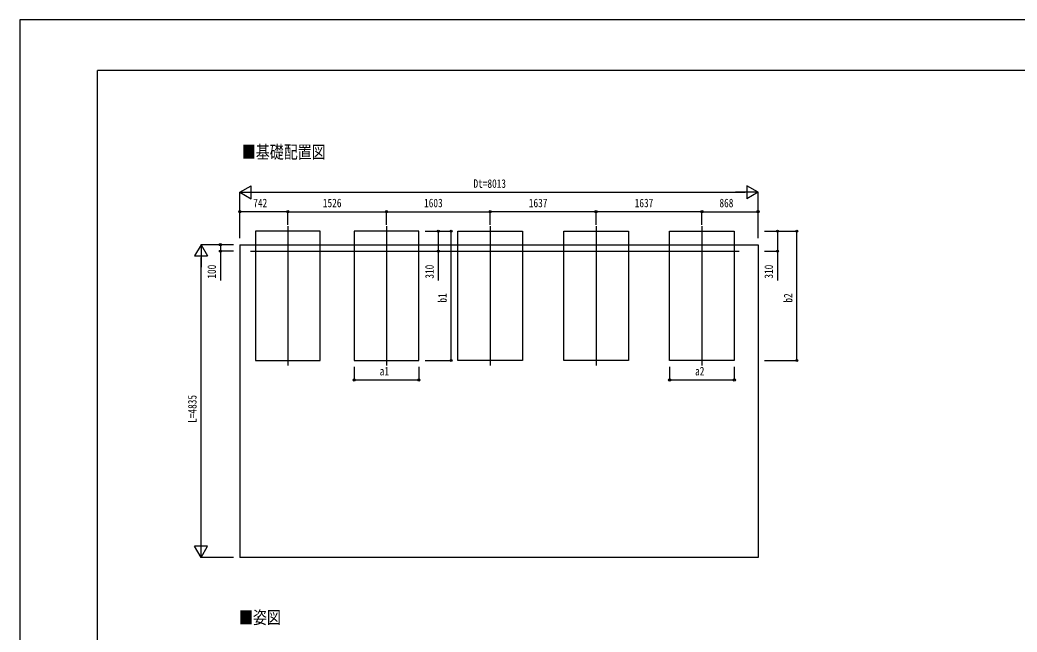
# Model space of a CAD drawing. Units: millimetres, scale not verified. Extents: x -16820 to 16820, y -11880 to 11880.
# Drawn here: x -16820 to -1402, y 2417 to 11880 of the extents above; entities that cross this region are included whole.
import ezdxf
from ezdxf.enums import TextEntityAlignment as Align

# ---------------------------------------------------------------- set-up
doc = ezdxf.new("R2010")
doc.units = ezdxf.units.MM
doc.header["$LTSCALE"] = 50
for name, color, linetype in [('0-2_USER1', 3, 'Continuous'), ('0-3_YKK_12', 2, 'Continuous'), ('0-5_YKK_A1', 4, 'Continuous'), ('0-6_YKK_D', 6, 'Continuous'), ('0-7_YKK_ZWAK', 7, 'Continuous')]:
    doc.layers.add(name, color=color, linetype=linetype)
doc.styles.add('ＭＳ ゴシック', font='')
doc.styles.get('ＭＳ ゴシック').set_extended_font_data('MS Gothic')

msp = doc.modelspace()

# ---------------------------------------------------------------- linework, layer by layer
at = {"layer": '0-3_YKK_12'}
for p, q in [((-12677.92, 8690.1), (-12677.92, 6540.1)), ((-11151.92, 8690.1), (-11151.92, 6540.1)), ((-9548.92, 8690.1), (-9548.92, 6540.1)), ((-7911.92, 8690.1), (-7911.92, 6540.1)), ((-6274.92, 8690.1), (-6274.92, 6540.1)), ((-13252.92, 8305.1), (-5699.92, 8305.1))]:
    msp.add_line(p, q, dxfattribs=at)
at = {"layer": '0-5_YKK_A1'}
for p, q in [((-13419.92, 8405.1), (-5406.92, 8405.1)), ((-13419.92, 8405.1), (-13419.92, 3570.1)), ((-5406.92, 8405.1), (-5406.92, 3570.1)), ((-5406.92, 3570.1), (-13418.92, 3570.1))]:
    msp.add_line(p, q, dxfattribs=at)
for points in [[(-13177.92, 6615.1), (-12177.92, 6615.1), (-12177.92, 8615.1), (-13177.92, 8615.1)], [(-11651.92, 6615.1), (-10651.92, 6615.1), (-10651.92, 8615.1), (-11651.92, 8615.1)], [(-9048.92, 6615.1), (-10048.92, 6615.1), (-10048.92, 8615.1), (-9048.92, 8615.1)], [(-7411.92, 6615.1), (-8411.92, 6615.1), (-8411.92, 8615.1), (-7411.92, 8615.1)], [(-5774.92, 6615.1), (-6774.92, 6615.1), (-6774.92, 8615.1), (-5774.92, 8615.1)]]:
    msp.add_lwpolyline(points, close=True, dxfattribs=at)
at = {"layer": '0-6_YKK_D'}
for p, q in [((-13419.92, 9215.1), (-13246.72, 9315.1)), ((-13246.72, 9115.1), (-13246.72, 9315.1)), ((-5406.92, 9215.1), (-5580.13, 9315.1)), ((-5580.13, 9315.1), (-5580.13, 9115.1)), ((-13419.92, 8505.1), (-13419.92, 9216.1)), ((-13419.92, 9215.1), (-13246.72, 9115.1)), ((-13419.92, 9215.1), (-13073.51, 9215.1)), ((-13219.92, 9215.1), (-5606.92, 9215.1)), ((-5406.92, 9215.1), (-5753.33, 9215.1)), ((-5406.92, 9215.1), (-5580.13, 9115.1)), ((-5406.92, 8505.1), (-5406.92, 9216.1)), ((-13419.92, 8505.1), (-13419.92, 8916.1)), ((-12677.92, 8915.1), (-13419.92, 8915.1)), ((-12677.92, 8715.1), (-12677.92, 8916.1)), ((-12677.92, 8715.1), (-12677.92, 8916.1)), ((-12677.92, 8915.1), (-11151.92, 8915.1)), ((-11151.92, 8715.1), (-11151.92, 8916.1)), ((-11151.92, 8715.1), (-11151.92, 8916.1)), ((-11151.92, 8915.1), (-9548.92, 8915.1)), ((-9548.92, 8715.1), (-9548.92, 8916.1)), ((-9548.92, 8715.1), (-9548.92, 8916.1)), ((-7911.92, 8915.1), (-9548.92, 8915.1)), ((-7911.92, 8715.1), (-7911.92, 8916.1)), ((-7911.92, 8715.1), (-7911.92, 8916.1)), ((-6274.92, 8915.1), (-7911.92, 8915.1)), ((-6274.92, 8715.1), (-6274.92, 8916.1)), ((-6274.92, 8715.1), (-6274.92, 8916.1)), ((-6274.92, 8915.1), (-5406.92, 8915.1)), ((-5406.92, 8505.1), (-5406.92, 8916.1)), ((-10551.92, 8615.1), (-10351.3, 8615.1)), ((-10551.92, 8615.1), (-10151.3, 8615.1)), ((-10152.3, 6615.1), (-10152.3, 8615.1)), ((-5306.92, 8615.1), (-4805.92, 8615.1)), ((-5306.92, 8615.1), (-5105.92, 8615.1)), ((-4806.92, 6615.1), (-4806.92, 8615.1)), ((-14019.92, 8405.1), (-14119.92, 8231.9)), ((-13519.92, 8405.1), (-14020.92, 8405.1)), ((-14019.92, 8405.1), (-13919.92, 8231.9)), ((-14019.92, 8405.1), (-14019.92, 8058.69)), ((-13519.92, 8405.1), (-13720.92, 8405.1)), ((-14119.92, 8231.9), (-13919.92, 8231.9)), ((-14019.92, 3770.1), (-14019.92, 8205.1)), ((-13519.92, 8305.1), (-13720.92, 8305.1)), ((-10551.92, 8305.1), (-10351.3, 8305.1)), ((-5306.92, 8305.1), (-5105.92, 8305.1)), ((-11651.92, 6515.1), (-11651.92, 6314.1)), ((-10651.92, 6515.1), (-10651.92, 6314.1)), ((-10551.92, 6615.1), (-10151.3, 6615.1)), ((-6774.92, 6515.1), (-6774.92, 6314.1)), ((-5774.92, 6515.1), (-5774.92, 6314.1)), ((-5306.92, 6615.1), (-4805.92, 6615.1)), ((-11651.92, 6315.1), (-10651.92, 6315.1)), ((-6774.92, 6315.1), (-5774.92, 6315.1)), ((-14019.92, 3570.1), (-14019.92, 3916.51)), ((-14019.92, 3570.1), (-14119.92, 3743.31)), ((-13919.92, 3743.31), (-14119.92, 3743.31)), ((-14019.92, 3570.1), (-13919.92, 3743.31)), ((-13519.92, 3570.1), (-14020.92, 3570.1))]:
    msp.add_line(p, q, dxfattribs=at)
for points in [[(-10352.3, 8615.1), (-10352.3, 8305.1), (-10352.3, 7850.7)], [(-5106.92, 8615.1), (-5106.92, 8305.1), (-5106.92, 7850.7)], [(-13719.92, 8405.1), (-13719.92, 8305.1), (-13719.92, 7850.7)]]:
    msp.add_lwpolyline(points, dxfattribs=at)
for centre in [(-13419.92, 8915.1), (-12677.92, 8915.1), (-12677.92, 8915.1), (-11151.92, 8915.1), (-11151.92, 8915.1), (-9548.92, 8915.1), (-9548.92, 8915.1), (-7911.92, 8915.1), (-7911.92, 8915.1), (-6274.92, 8915.1), (-6274.92, 8915.1), (-5406.92, 8915.1), (-10352.3, 8615.1), (-10152.3, 8615.1), (-5106.92, 8615.1), (-4806.92, 8615.1), (-13719.92, 8405.1), (-13719.92, 8305.1), (-10352.3, 8305.1), (-5106.92, 8305.1), (-10152.3, 6615.1), (-4806.92, 6615.1), (-11651.92, 6315.1), (-10651.92, 6315.1), (-6774.92, 6315.1), (-5774.92, 6315.1)]:
    msp.add_circle(centre, 17, dxfattribs=at)
at = {"layer": '0-7_YKK_ZWAK'}
for p in [(15580.08, 11100), (-15619.92, -10100)]:
    msp.add_line(p, (-15619.92, 11100), dxfattribs=at)
msp.add_lwpolyline([(-16820, -11880), (16820, -11880), (16820, 11880), (-16820, 11880)], close=True, dxfattribs=at)

# ---------------------------------------------------------------- texts
at = {"layer": '0-2_USER1', "style": 'ＭＳ ゴシック', "width": 0.8}
for s, p in [('■基礎配置図', (-13388.8, 9679.51)), ('■姿図', (-13432.8, 2485.15))]:
    msp.add_text(s, height=197.9, dxfattribs=at).set_placement(p, align=Align.BOTTOM_LEFT)
at = {"layer": '0-6_YKK_D', "style": 'ＭＳ ゴシック', "width": 0.8}
for s, p in [('Dt=8013', (-9807.02, 9245.1)), ('742', (-13212.12, 8945.1)), ('1526', (-12135.72, 8945.1)), ('1603', (-10571.22, 8945.1)), ('1637', (-8951.22, 8945.1)), ('1637', (-7314.22, 8945.1)), ('868', (-6004.12, 8945.1)), ('a1', (-11257.52, 6345.1)), ('a2', (-6380.52, 6345.1))]:
    msp.add_text(s, height=132, dxfattribs=at).set_placement(p, align=Align.BOTTOM_LEFT)
for s, p in [('100', (-13749.92, 7880.7)), ('310', (-10382.3, 7880.7)), ('310', (-5136.92, 7880.7)), ('b1', (-10182.3, 7509.5)), ('b2', (-4836.92, 7509.5)), ('L=4835', (-14049.92, 5651.6))]:
    msp.add_text(s, height=132, rotation=90, dxfattribs=at).set_placement(p, align=Align.BOTTOM_LEFT)

doc.saveas('drawing.dxf')
